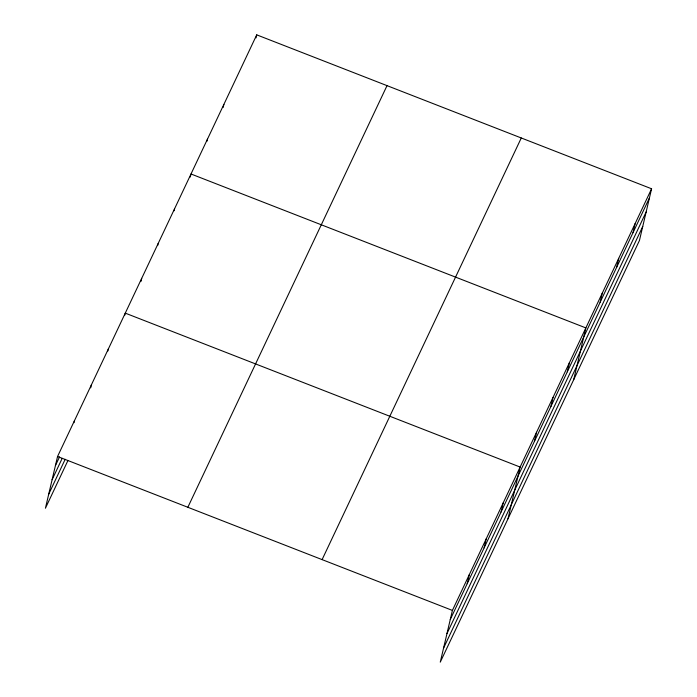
<?xml version="1.0" encoding="UTF-8"?>
<svg xmlns="http://www.w3.org/2000/svg" width="697" height="697" viewBox="0 0 697 697"><rect width="100%" height="100%" fill="white"/><g stroke="black" fill="none" stroke-linecap="round" stroke-linejoin="round"><path stroke-width="1.05" d="M651.582 188.774L452.405 610.415L440.269 662.15L639.445 240.509L651.582 188.774L256.731 34.85L57.555 456.491L45.418 508.226L67.836 460.769M74.004 422.687L74.483 420.657M90.697 387.854L91.412 384.814M107.869 351L108.34 348.97M124.798 315.166L125.277 313.136L520.128 467.051L507.991 518.795M140.994 281.396L141.709 278.347M157.661 245.597L158.141 243.567M174.093 210.808L174.572 208.778M190.29 177.038L191.004 173.989L585.855 327.912L573.718 379.647M206.957 141.238L207.436 139.208M223.153 107.469L223.868 104.419M256.017 37.891L256.731 34.85M467.19 583.703L469.334 574.572M484.119 547.868L486.262 538.737M501.056 512.025L503.19 502.894M534.416 441.401L536.559 432.271M550.848 406.612L552.991 397.482M567.28 371.832L569.423 362.701M600.143 302.254L602.286 293.123M616.575 267.474L618.718 258.343M633.007 232.685L635.15 223.554M55.411 465.622L59.533 456.91M52.118 479.684L62.181 458.373M48.72 494.173L65.187 459.297M187.85 507.285L387.027 85.644M322.101 559.621L521.278 137.98M450.262 619.546L649.438 197.904M446.969 633.608L646.145 211.958M443.571 648.088L642.747 226.447M57.555 456.491L452.405 610.415"/></g></svg>
